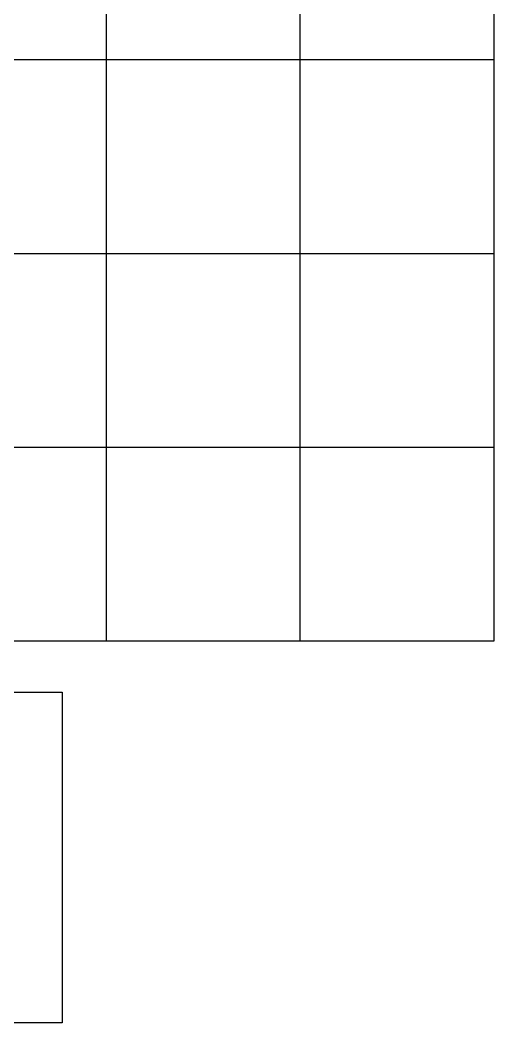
# Model space of a CAD drawing. Extents: x -469675 to 2400000, y -476501 to 2085364.
# Drawn here: x 745773 to 758000, y 455151 to 481018 of the extents above; entities that cross this region are included whole.
import ezdxf

# ---------------------------------------------------------------- set-up
doc = ezdxf.new("R2010")
doc.units = 0
doc.header["$LTSCALE"] = 1000
doc.header["$MEASUREMENT"] = 0
doc.layers.add('C-注释', color=30, linetype='CONTINUOUS', plot=False)

msp = doc.modelspace()

# ---------------------------------------------------------------- linework, layer by layer
at = {"layer": 'C-注释', "ltscale": 0.25}
for p, q in [((748000, 465000), (748000, 500000)), ((753000, 465000), (753000, 500000)), ((730000, 480000), (758000, 480000)), ((730000, 475000), (758000, 475000)), ((730000, 470000), (758000, 470000))]:
    msp.add_line(p, q, dxfattribs=at)
msp.add_lwpolyline([(730000, 500000), (758000, 500000), (758000, 465000), (730000, 465000)], close=True, dxfattribs=at)
at = {"layer": 'C-注释'}
msp.add_lwpolyline([(734425.2202, 463680.331), (746856.018, 463680.331), (746856.018, 455151.1825), (734425.2202, 455151.1825)], close=True, dxfattribs=at)

doc.saveas('drawing.dxf')
